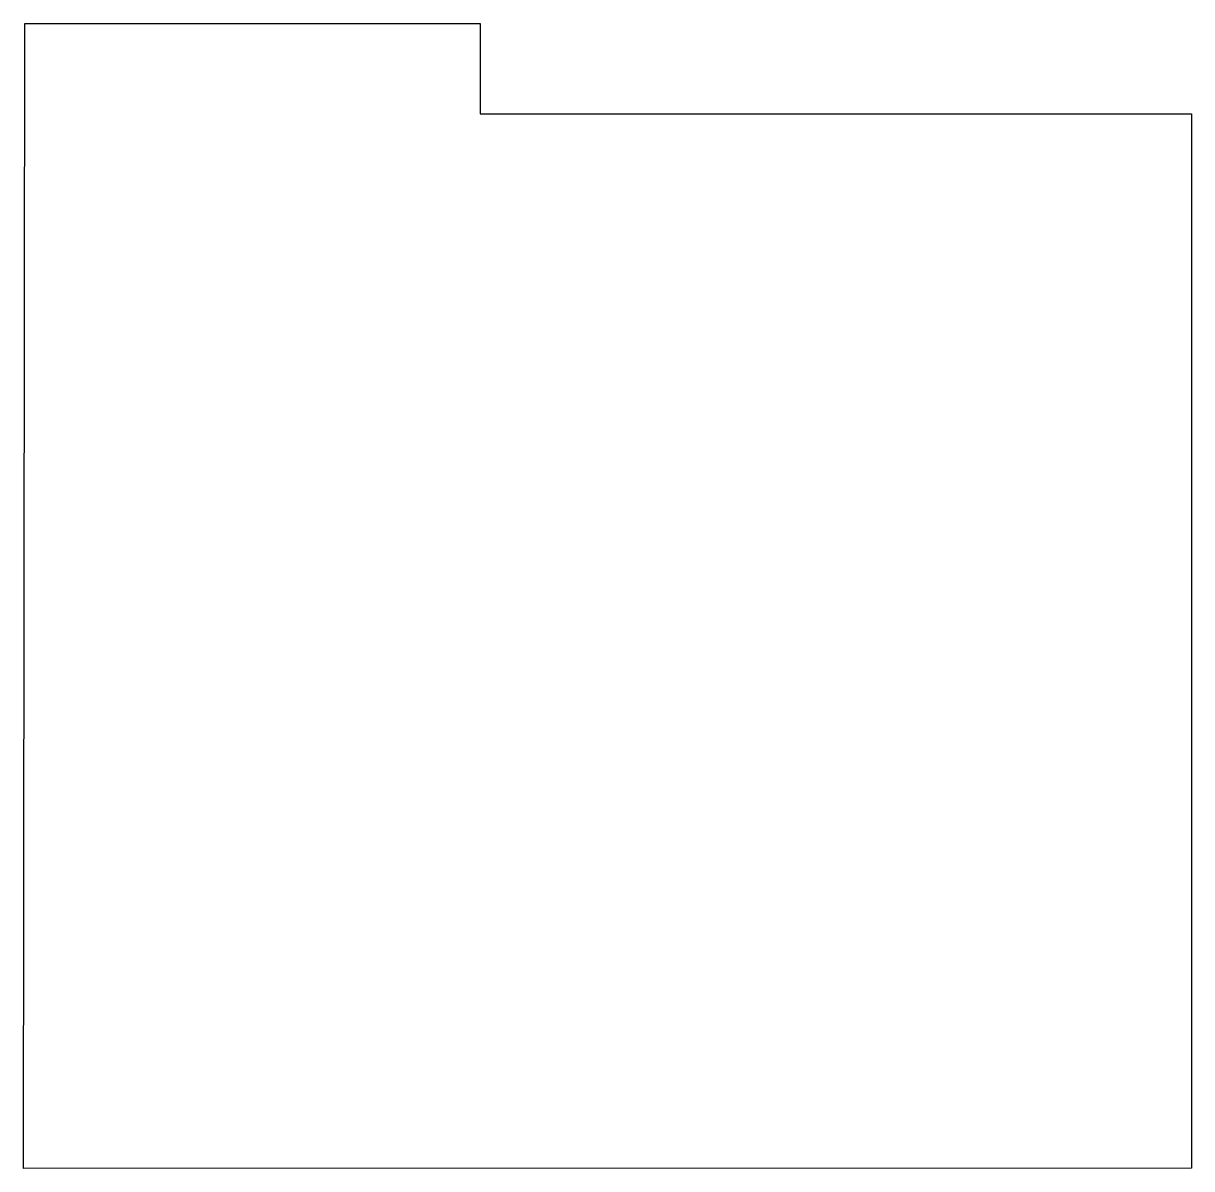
# Model space of a CAD drawing. Header units: millimetres. Extents: x 27 to 160, y 73 to 202.
import ezdxf

# ---------------------------------------------------------------- set-up
doc = ezdxf.new("R2010")
doc.units = ezdxf.units.MM
doc.layers.add('Layer_1', color=7, linetype='CONTINUOUS')

msp = doc.modelspace()

# ---------------------------------------------------------------- linework, layer by layer
at = {"layer": 'Layer_1', "color": 1}
msp.add_lwpolyline([(27.393948, 202.407536), (79.017833, 202.407536), (79.017833, 192.132), (159.66775, 192.1325), (159.66775, 72.56917), (27.215, 72.50217)], close=True, dxfattribs=at)

doc.saveas('drawing.dxf')
